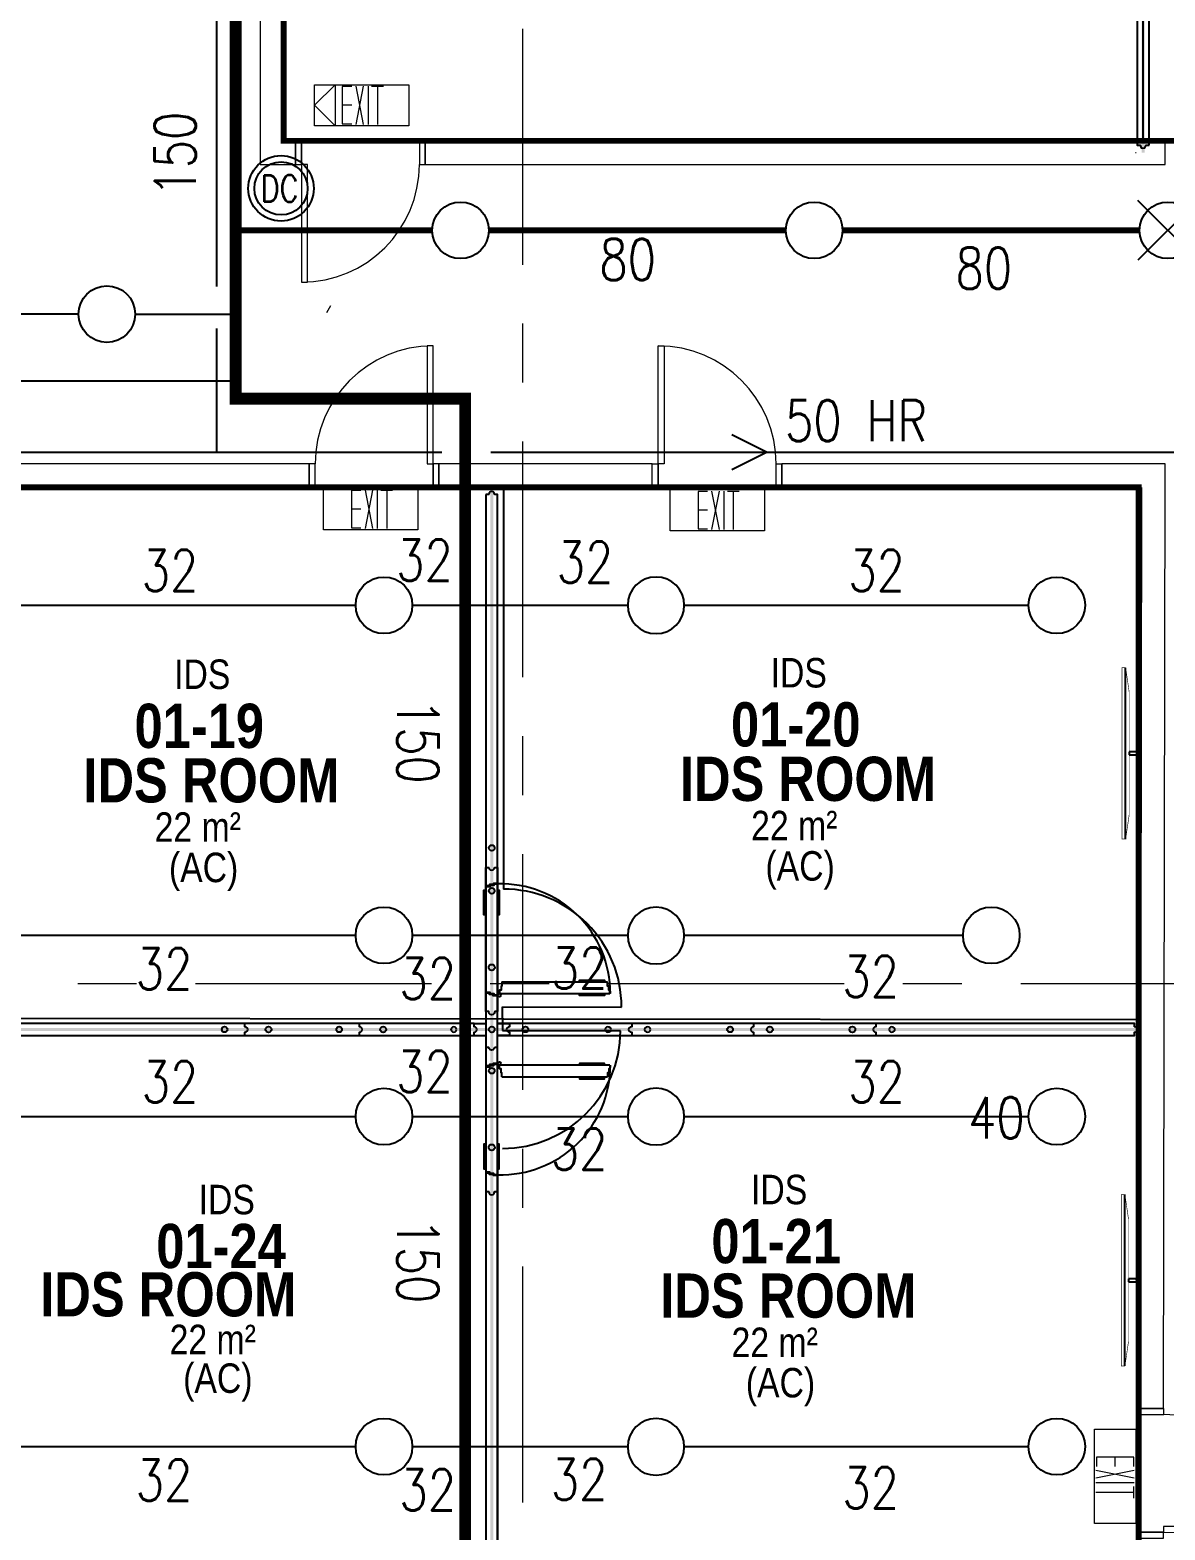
# Model space of a CAD drawing. Header units: millimetres. Extents: x -282761 to 137668, y -273845 to 94451.
# Drawn here: x -4556 to 5071, y -58260 to -45534 of the extents above; entities that cross this region are included whole.
import ezdxf

# ---------------------------------------------------------------- set-up
doc = ezdxf.new("R2010")
doc.units = ezdxf.units.MM
doc.linetypes.add('BLK_2 - 1ST__2ND_STOREY_PLAN-archi clean_11 SEPT 2024$0$IDA - Grid Line', pattern=[3500, 2000, -500, 500, -500])
doc.layers.get('Defpoints').update_dxf_attribs({"color": 8})
for name, color, linetype, lineweight in [('BLK_2 - 1ST__2ND_STOREY_PLAN-archi clean_11 SEPT 2024$0$0-1', 8, 'Continuous', 5), ('BLK_2 - 1ST__2ND_STOREY_PLAN-archi clean_11 SEPT 2024$0$1599_DB_A_BLK2_HQ_R21- LINKVIEW_BLK2_1ST STOREY Toilet JOH$0$A-_WALL----_H-2', 8, 'Continuous', 9), ('BLK_2 - 1ST__2ND_STOREY_PLAN-archi clean_11 SEPT 2024$0$_CATCHMENT_DRAIN', 8, 'Continuous', 0), ('BLK_2 - 1ST__2ND_STOREY_PLAN-archi clean_11 SEPT 2024$0$A-_DETA----_ED-2', 8, 'Continuous', 9), ('BLK_2 - 1ST__2ND_STOREY_PLAN-archi clean_11 SEPT 2024$0$A-_DOOR----_E', 8, 'Continuous', 9), ('BLK_2 - 1ST__2ND_STOREY_PLAN-archi clean_11 SEPT 2024$0$A-_DOOR----_E-1', 8, 'Continuous', 9), ('BLK_2 - 1ST__2ND_STOREY_PLAN-archi clean_11 SEPT 2024$0$A-_FURT----_E-1', 8, 'Continuous', 9), ('BLK_2 - 1ST__2ND_STOREY_PLAN-archi clean_11 SEPT 2024$0$A-_WALL----_E', 8, 'Continuous', 9), ('BLK_2 - 1ST__2ND_STOREY_PLAN-archi clean_11 SEPT 2024$0$A-_WALLPRTN_E', 8, 'Continuous', 9), ('BLK_2 - 1ST__2ND_STOREY_PLAN-archi clean_11 SEPT 2024$0$A-_WALLPRTN_E-1', 8, 'Continuous', 18), ('BLK_2 - 1ST__2ND_STOREY_PLAN-archi clean_11 SEPT 2024$0$E-_LIGT----_E', 8, 'Continuous', 9), ('BLK_2 - 1ST__2ND_STOREY_PLAN-archi clean_11 SEPT 2024$0$FURNITURE', 8, 'Continuous', 9), ('BLK_2 - 1ST__2ND_STOREY_PLAN-archi clean_11 SEPT 2024$0$S-_ANOTGRID_E-1', 8, 'BLK_2 - 1ST__2ND_STOREY_PLAN-archi clean_11 SEPT 2024$0$IDA - Grid Line', 9)]:
    doc.layers.add(name, color=color, linetype=linetype, lineweight=lineweight)
for name, color, linetype in [('BLK_2 - 1ST__2ND_STOREY_PLAN-archi clean_11 SEPT 2024$0$PDF2_Geometry', 8, 'Continuous'), ('BLK_2 - 1ST__2ND_STOREY_PLAN-archi clean_11 SEPT 2024$0$PDF2_Solid Fills', 8, 'Continuous'), ('BLK_2 - 1ST__2ND_STOREY_PLAN-archi clean_11 SEPT 2024$0$PDF3_Geometry', 8, 'Continuous'), ('BLK_2 - 1ST__2ND_STOREY_PLAN-archi clean_11 SEPT 2024$0$PDF3_Solid Fills', 8, 'Continuous'), ('BLK_2 - 1ST__2ND_STOREY_PLAN-archi clean_11 SEPT 2024$0$SCREEN ANNOTATION', 8, 'Continuous'), ('M-_FIRESPRK_T-', 7, 'Continuous'), ('M-_HOSEREEL_T-', 3, 'Continuous'), ('M-_SPRKPIEX_E-', 1, 'Continuous'), ('M-FIRE----_E-', 12, 'Continuous'), ('M_HR PIPE', 3, 'Continuous'), ('ROOMNAME', 7, 'Continuous')]:
    doc.layers.add(name, color=color, linetype=linetype)
doc.styles.add('BLK_2 - 1ST__2ND_STOREY_PLAN_12  JUNE 2024$0$Arial Narrow_2', font='ARIALN.TTF', dxfattribs={"height": 500})
doc.styles.add('BLK_2 - 1ST__2ND_STOREY_PLAN_12  JUNE 2024$0$Arial Narrow_4', font='ARIALN.TTF', dxfattribs={"height": 375})
doc.styles.add('BLK_2 - 1ST__2ND_STOREY_PLAN_12  JUNE 2024$0$Arial Narrow_B_2', font='ARIALNB.TTF', dxfattribs={"height": 500})
doc.styles.add('Simplex', font='SIMPLEX.shx', dxfattribs={"width": 0.8, "height": 2.5})
doc.styles.add('TW_Romans', font='romans.shx', dxfattribs={"width": 0.8})

# ---------------------------------------------------------------- blocks, each defined once
blk = doc.blocks.new('fire0101')
at = {"color": 0, "linetype": 'Continuous'}
blk.add_circle((0, 0), 100, dxfattribs=at)
blk = doc.blocks.new('Under B spk')
for p, q in [((318, -318), (-318, 318)), ((318, 318), (-318, -318))]:
    blk.add_line(p, q)
blk.add_circle((0, 0), 300)
blk = doc.blocks.new('Extinguisher')
at = {"layer": 'M-FIRE----_E-'}
for radius in [185.1, 150.3]:
    blk.add_circle((0, 0), radius, dxfattribs=at)
at = {"color": 7, "style": 'TW_Romans', "width": 0.8}
blk.add_text('DC', height=150, dxfattribs=at).set_placement((-116.1, -75.7))
blk = doc.blocks.new('BLK_2 - 1ST__2ND_STOREY_PLAN-archi clean_11 SEPT 2024$0$A$C07972a9e')
at = {"ltscale": 0.5, "const_width": 50}
blk.add_lwpolyline([(28850, 35600), (28850, 29350), (28250, 29350), (28250, 28550), (28850, 28550), (28850, 27350), (23275, 27350), (23275, 28750), (21850, 28750), (21850, 29050), (21350, 29050), (21350, 28750), (14650, 28750), (14650, 29350), (13850, 29350), (13850, 28750), (5175, 28750), (5175, 50450)], dxfattribs=at)
blk.add_lwpolyline([(2045, 25810), (12427, 25810), (12427, 9775), (2045, 9775)], close=True, dxfattribs=at)
blk = doc.blocks.new('BLK_2 - 1ST__2ND_STOREY_PLAN-archi clean_11 SEPT 2024$0$JOH operable wall')
at = {"layer": 'BLK_2 - 1ST__2ND_STOREY_PLAN-archi clean_11 SEPT 2024$0$PDF2_Solid Fills'}
blk.add_hatch(color=256, dxfattribs=at).paths.add_polyline_path([(-126410, -80163), (-126435, -80163), (-126435, -89303), (-126410, -89303)])
at = {"layer": 'BLK_2 - 1ST__2ND_STOREY_PLAN-archi clean_11 SEPT 2024$0$PDF3_Solid Fills'}
for points in [[(-131960, -108177), (-131934, -108177), (-131934, -92142), (-131960, -92142)], [(-126437, -96730), (-136848, -96730), (-136848, -96753), (-126437, -96753)]]:
    blk.add_hatch(color=256, dxfattribs=at).paths.add_polyline_path(points)
at = {"layer": 'BLK_2 - 1ST__2ND_STOREY_PLAN-archi clean_11 SEPT 2024$0$PDF2_Geometry'}
blk.add_lwpolyline([(-126372, -89239), (-126372, -80244), (-126372, -80163), (-126473, -80163), (-126473, -80244), (-126473, -89239), (-126448, -89239), (-126439, -89261), (-126423, -89265), (-126406, -89261), (-126397, -89239)], close=True, dxfattribs=at)
at = {"layer": 'BLK_2 - 1ST__2ND_STOREY_PLAN-archi clean_11 SEPT 2024$0$PDF3_Geometry'}
for points in [[(-131996, -92202), (-131996, -108177), (-131898, -108177), (-131898, -92202), (-131922, -92202), (-131925, -92190), (-131934, -92181), (-131948, -92178), (-131960, -92181), (-131969, -92190), (-131972, -92202)], [(-131996, -96590), (-131996, -95366), (-131972, -95366), (-131969, -95378), (-131960, -95387), (-131948, -95390), (-131934, -95387), (-131925, -95378), (-131922, -95366), (-131898, -95366), (-131898, -96590), (-131922, -96590), (-131925, -96605), (-131934, -96614), (-131948, -96617), (-131960, -96614), (-131969, -96605), (-131972, -96590)], [(-136786, -96718), (-136800, -96721), (-136809, -96730), (-136811, -96739), (-136809, -96753), (-136800, -96762), (-136786, -96765), (-136786, -96792), (-132097, -96792), (-132097, -96765), (-132085, -96762), (-132076, -96753), (-132073, -96741), (-132076, -96730), (-132085, -96721), (-132097, -96718), (-132097, -96691), (-136786, -96691)], [(-126496, -96718), (-126496, -96691), (-131797, -96691), (-131797, -96718), (-131809, -96721), (-131818, -96730), (-131821, -96741), (-131818, -96753), (-131809, -96762), (-131797, -96765), (-131797, -96792), (-126496, -96792), (-126496, -96765), (-126484, -96762), (-126475, -96753), (-126472, -96741), (-126475, -96730), (-126484, -96721)], [(-132245, -96741), (-132248, -96730), (-132257, -96721), (-132269, -96718), (-132280, -96721), (-132289, -96730), (-132295, -96741), (-132289, -96753), (-132280, -96762), (-132269, -96765), (-132257, -96762), (-132248, -96753)], [(-131898, -96792), (-131797, -96792)], [(-130935, -96741), (-130938, -96730), (-130950, -96721), (-130962, -96718), (-130974, -96721), (-130982, -96730), (-130985, -96741), (-130982, -96753), (-130974, -96762), (-130962, -96765), (-130950, -96762), (-130938, -96753)], [(-130600, -96741), (-130603, -96730), (-130612, -96721), (-130624, -96718), (-130636, -96721), (-130648, -96730), (-130651, -96741), (-130648, -96753), (-130636, -96762), (-130624, -96765), (-130612, -96762), (-130603, -96753)], [(-128526, -96741), (-128532, -96730), (-128541, -96721), (-128552, -96718), (-128564, -96721), (-128573, -96730), (-128576, -96741), (-128573, -96753), (-128564, -96762), (-128552, -96765), (-128541, -96762), (-128532, -96753)], [(-131922, -96893), (-131925, -96904), (-131934, -96913), (-131948, -96916), (-131960, -96913), (-131969, -96904), (-131972, -96893), (-131996, -96893), (-131996, -98116), (-131972, -98116), (-131969, -98131), (-131960, -98140), (-131948, -98143), (-131934, -98140), (-131925, -98131), (-131922, -98116), (-131898, -98116), (-131898, -96893)]]:
    blk.add_lwpolyline(points, close=True, dxfattribs=at)
for points in [[(-131996, -95770), (-132014, -95770), (-132014, -95559), (-131996, -95559)], [(-131898, -95503), (-131931, -95503), (-131931, -95512), (-131966, -95512), (-131966, -95524), (-131996, -95524)], [(-131898, -95509), (-131928, -95509), (-131928, -95521), (-131963, -95521), (-131963, -95532), (-131996, -95532)], [(-131898, -95559), (-131883, -95559), (-131883, -95770), (-131898, -95770)], [(-131202, -96338), (-131202, -96324), (-130991, -96324), (-130991, -96338)], [(-131996, -96424), (-131963, -96424), (-131963, -96436), (-131928, -96436), (-131928, -96448), (-131898, -96448)], [(-131898, -96457), (-131934, -96457), (-131934, -96445), (-131966, -96445), (-131966, -96433), (-131996, -96433)], [(-131860, -96338), (-131860, -96374), (-131868, -96374), (-131868, -96407), (-131880, -96407), (-131880, -96439)], [(-130944, -96439), (-131880, -96439)], [(-131860, -96338), (-130965, -96338)], [(-130991, -96439), (-130991, -96454), (-131202, -96454), (-131202, -96439)], [(-130944, -96439), (-130944, -96407), (-130953, -96407), (-130953, -96374), (-130965, -96374), (-130965, -96338)], [(-134041, -96792), (-134041, -96765), (-134029, -96762), (-134020, -96753), (-134017, -96741), (-134020, -96730), (-134029, -96721), (-134041, -96718), (-134041, -96691)], [(-133069, -96792), (-133069, -96765), (-133057, -96762), (-133048, -96753), (-133045, -96741), (-133048, -96730), (-133057, -96721), (-133069, -96718), (-133069, -96691)], [(-132097, -96691), (-131996, -96691)], [(-131797, -96691), (-131898, -96691)], [(-131898, -96691), (-131797, -96691), (-131898, -96691)], [(-130760, -96691), (-130760, -96718), (-130772, -96721), (-130784, -96730), (-130787, -96741), (-130784, -96753), (-130772, -96762), (-130760, -96765), (-130760, -96792)], [(-129726, -96691), (-129726, -96718), (-129738, -96721), (-129747, -96730), (-129750, -96741), (-129747, -96753), (-129738, -96762), (-129726, -96765), (-129726, -96792)], [(-128689, -96691), (-128689, -96718), (-128701, -96721), (-128710, -96730), (-128712, -96741), (-128710, -96753), (-128701, -96762), (-128689, -96765), (-128689, -96792)], [(-132097, -96792), (-131996, -96792)], [(-131797, -96792), (-131898, -96792)], [(-131898, -97029), (-131934, -97029), (-131934, -97038), (-131966, -97038), (-131966, -97050), (-131996, -97050)], [(-131996, -97059), (-131963, -97059), (-131963, -97047), (-131928, -97047), (-131928, -97035), (-131898, -97035)], [(-131860, -97144), (-131860, -97109), (-131868, -97109), (-131868, -97076), (-131880, -97076), (-131880, -97044)], [(-130944, -97044), (-131880, -97044)], [(-130991, -97044), (-130991, -97029), (-131202, -97029), (-131202, -97044)], [(-130944, -97044), (-130944, -97076), (-130953, -97076), (-130953, -97109), (-130965, -97109), (-130965, -97144)], [(-131860, -97144), (-130965, -97144)], [(-131202, -97144), (-131202, -97159), (-130991, -97159), (-130991, -97144)], [(-131996, -97713), (-132014, -97713), (-132014, -97924), (-131996, -97924)], [(-131898, -97924), (-131883, -97924), (-131883, -97713), (-131898, -97713)], [(-131898, -97974), (-131928, -97974), (-131928, -97962), (-131963, -97962), (-131963, -97951), (-131996, -97951)], [(-131898, -97980), (-131931, -97980), (-131931, -97971), (-131966, -97971), (-131966, -97959), (-131996, -97959)]]:
    blk.add_lwpolyline(points, dxfattribs=at)
for centre, radius in [((-131947, -95201), 24.8), ((-131947, -95565), 24.8), ((-131947, -96215), 25.7), ((-131882, -96450), 13.3), ((-134213, -96741), 23.8), ((-133840, -96741), 24.8), ((-133241, -96741), 23.8), ((-132868, -96741), 24.8), ((-131947, -96741), 24.8), ((-131661, -96741), 23.8), ((-129925, -96741), 23.8), ((-129588, -96741), 24.8), ((-128888, -96741), 24.8), ((-131947, -97091), 24.8), ((-131882, -97030), 13.3), ((-131947, -97742), 25.7)]:
    blk.add_circle(centre, radius, dxfattribs=at)
for centre, start, end in [((-131870, -96435), 359.9011, 91.615), ((-131870, -97045), 268.385, 0.0989)]:
    blk.add_arc(centre, 929, start, end, dxfattribs=at)
blk = doc.blocks.new('BLK_2 - 1ST__2ND_STOREY_PLAN-archi clean_11 SEPT 2024$0$IDA - Exit Sign - IDA - Exit Sign - One Side-2587573-BLK 2 1ST STOREY PLAN')
at = {"layer": 'BLK_2 - 1ST__2ND_STOREY_PLAN-archi clean_11 SEPT 2024$0$A-_DETA----_ED-2'}
for p, q in [((-164, -115), (-164, -433)), ((-84, -115), (-164, -115)), ((-49, -113), (14, -438)), ((14, -113), (-49, -438)), ((55, -113), (55, -438)), ((185, -115), (85, -115)), ((135, -115), (135, -438)), ((-84, -275), (-164, -275)), ((-164, -433), (-84, -433))]:
    blk.add_line(p, q, dxfattribs=at)
at = {"layer": 'BLK_2 - 1ST__2ND_STOREY_PLAN-archi clean_11 SEPT 2024$0$E-_LIGT----_E'}
for p, q in [((-400, -450), (-400, -100)), ((-400, -100), (400, -100)), ((400, -100), (400, -450)), ((400, -450), (-400, -450))]:
    blk.add_line(p, q, dxfattribs=at)
blk = doc.blocks.new('BLK_2 - 1ST__2ND_STOREY_PLAN-archi clean_11 SEPT 2024$0$IDA - Exit Sign - IDA - Exit Sign - Left Side-3511324-BLK 2 1ST STOREY PLAN')
at = {"layer": 'BLK_2 - 1ST__2ND_STOREY_PLAN-archi clean_11 SEPT 2024$0$A-_DETA----_ED-2'}
for p, q in [((-164, -115), (-164, -433)), ((-84, -115), (-164, -115)), ((-49, -113), (14, -438)), ((14, -113), (-49, -438)), ((55, -113), (55, -438)), ((185, -115), (85, -115)), ((135, -115), (135, -438)), ((-84, -275), (-164, -275)), ((-164, -433), (-84, -433))]:
    blk.add_line(p, q, dxfattribs=at)
at = {"layer": 'BLK_2 - 1ST__2ND_STOREY_PLAN-archi clean_11 SEPT 2024$0$E-_LIGT----_E'}
for p, q in [((-400, -275), (-225, -100)), ((-400, -450), (-400, -100)), ((-400, -100), (400, -100)), ((-225, -100), (-225, -450)), ((400, -100), (400, -450)), ((-225, -450), (-400, -275)), ((400, -450), (-400, -450))]:
    blk.add_line(p, q, dxfattribs=at)
blk = doc.blocks.new('BLK_2 - 1ST__2ND_STOREY_PLAN-archi clean_11 SEPT 2024$0$IDA - F - Single - Swing - 1100L X 2200H - B2-TD01-4055580-BLK 2 -1ST STOREY WALL SETTING OUT')
at = {"layer": 'BLK_2 - 1ST__2ND_STOREY_PLAN-archi clean_11 SEPT 2024$0$A-_DOOR----_E'}
for p, q in [((500, 1100), (450, 1100)), ((450, 1100), (450, 100)), ((500, 100), (500, 1100)), ((-500, 100), (-550, 100)), ((-550, 100), (-550, 100)), ((-550, -100), (-550, 100)), ((-500, 100), (-500, 100)), ((-500, -100), (-500, 100)), ((450, 100), (500, 100)), ((550, 100), (500, 100)), ((500, 100), (500, 100)), ((500, -100), (500, 100)), ((550, 100), (550, 100)), ((550, -100), (550, 100)), ((-550, -100), (-550, -100)), ((-550, -100), (-500, -100)), ((-500, -100), (-500, -100)), ((500, -100), (500, -100)), ((500, -100), (550, -100)), ((550, -100), (550, -100))]:
    blk.add_line(p, q, dxfattribs=at)
blk.add_arc((500, 100), 1000, 90, 180, dxfattribs=at)
at = {"layer": 'BLK_2 - 1ST__2ND_STOREY_PLAN-archi clean_11 SEPT 2024$0$A-_DOOR----_E-1'}
for p, q in [((-500, 100), (-550, 100)), ((-550, 100), (-550, -100)), ((-500, -100), (-500, 100)), ((550, 100), (500, 100)), ((500, 100), (500, -100)), ((550, -100), (550, 100)), ((-550, -100), (-500, -100)), ((500, -100), (550, -100))]:
    blk.add_line(p, q, dxfattribs=at)
blk = doc.blocks.new('BLK_2 - 1ST__2ND_STOREY_PLAN-archi clean_11 SEPT 2024$0$IDA - F - Single - Swing - 1100L X 2200H - B2-TD01-4055582-BLK 2 -1ST STOREY WALL SETTING OUT')
at = {"layer": 'BLK_2 - 1ST__2ND_STOREY_PLAN-archi clean_11 SEPT 2024$0$A-_DOOR----_E'}
for p, q in [((-550, 100), (-550, -100)), ((-550, 100), (-500, 100)), ((-550, 100), (-550, 100)), ((-500, 100), (-500, -100)), ((-500, 100), (-500, 100)), ((500, 100), (500, -100)), ((500, 100), (550, 100)), ((500, 100), (500, 100)), ((550, 100), (550, -100)), ((550, 100), (550, 100)), ((-550, -100), (-550, -100)), ((-500, -100), (-550, -100)), ((-500, -100), (-500, -100)), ((450, -100), (500, -100)), ((450, -1100), (450, -100)), ((500, -100), (500, -1100)), ((500, -100), (500, -100)), ((550, -100), (500, -100)), ((550, -100), (550, -100)), ((500, -1100), (450, -1100))]:
    blk.add_line(p, q, dxfattribs=at)
blk.add_arc((500, -100), 1000, 180, 270, dxfattribs=at)
at = {"layer": 'BLK_2 - 1ST__2ND_STOREY_PLAN-archi clean_11 SEPT 2024$0$A-_DOOR----_E-1'}
for p, q in [((-550, 100), (-500, 100)), ((-550, -100), (-550, 100)), ((-500, 100), (-500, -100)), ((500, 100), (550, 100)), ((500, -100), (500, 100)), ((550, 100), (550, -100)), ((-500, -100), (-550, -100)), ((550, -100), (500, -100))]:
    blk.add_line(p, q, dxfattribs=at)
blk = doc.blocks.new('BLK_2 - 1ST__2ND_STOREY_PLAN-archi clean_11 SEPT 2024')
at = {"layer": 'BLK_2 - 1ST__2ND_STOREY_PLAN-archi clean_11 SEPT 2024$0$1599_DB_A_BLK2_HQ_R21- LINKVIEW_BLK2_1ST STOREY Toilet JOH$0$A-_WALL----_H-2'}
h = blk.add_hatch(dxfattribs=at)
h.set_pattern_fill('FP_2', color=256, style=0, pattern_type=2)
h.set_pattern_definition([(0, (-130867.08, -42727.71), (1016, 254), [83.82, -678.18, 83.82, -678.18, -4064]), (0, (-130867.08, -42727.71), (1016, 254), [-1524, 83.82, -1440.18, 83.82, -678.18, -1778]), (0, (-130867.08, -42727.71), (1016, 254), [-3810, 83.82, -424.18, 83.82, -1186.18]), (120, (-130486.08, -42600.71), (-727.9705, 752.8818), [83.82, -678.18, 83.82, -678.18, -4064]), (120, (-130486.08, -42600.71), (-727.9705, 752.8818), [-1524, 83.82, -1440.18, 83.82, -678.18, -1778]), (120, (-130486.08, -42600.71), (-727.9705, 752.8818), [-3810, 83.82, -424.18, 83.82, -1186.18]), (240, (-130359.08, -42092.71), (-288.0295, -1006.8818), [83.82, -678.18, 83.82, -678.18, -4064]), (240, (-130359.08, -42092.71), (-288.0295, -1006.8818), [-1524, 83.82, -1440.18, 83.82, -678.18, -1778]), (240, (-130359.08, -42092.71), (-288.0295, -1006.8818), [-3810, 83.82, -424.18, 83.82, -1186.18])])
h.paths.add_polyline_path([(-133271, -90702), (-133271, -90602), (-133496, -90602), (-133496, -90702)], flags=0)
at = {"layer": 'BLK_2 - 1ST__2ND_STOREY_PLAN-archi clean_11 SEPT 2024$0$A-_WALL----_E'}
blk.add_line((-126486, -89302), (-126481, -89302), dxfattribs=at)
at = {"layer": 'BLK_2 - 1ST__2ND_STOREY_PLAN-archi clean_11 SEPT 2024$0$A-_WALLPRTN_E'}
for p, q in [((-133911, -80013), (-133911, -89402)), ((-133711, -89202), (-133711, -80013)), ((-133611, -89202), (-133711, -89202)), ((-133611, -89402), (-133611, -89202)), ((-126236, -89202), (-132511, -89202)), ((-132511, -89202), (-132511, -89402)), ((-126236, -89402), (-126236, -89202)), ((-133911, -89402), (-133611, -89402)), ((-132511, -89402), (-126236, -89402)), ((-133495, -92142), (-133495, -91942)), ((-130585, -91942), (-132395, -91942)), ((-132395, -91942), (-132395, -92142)), ((-130585, -92142), (-130585, -91942)), ((-129485, -91942), (-129485, -92142)), ((-136841, -92142), (-133495, -92142)), ((-132395, -92142), (-130585, -92142)), ((-129485, -92142), (-126437, -92142)), ((-126437, -92142), (-126448, -99957)), ((-126448, -99957), (-126248, -99957))]:
    blk.add_line(p, q, dxfattribs=at)
at = {"layer": 'BLK_2 - 1ST__2ND_STOREY_PLAN-archi clean_11 SEPT 2024$0$A-_WALLPRTN_E-1'}
for p, q in [((-133495, -91942), (-137041, -91942)), ((-126236, -91942), (-129485, -91942)), ((-126236, -92042), (-126236, -91942)), ((-126248, -99957), (-126236, -92042))]:
    blk.add_line(p, q, dxfattribs=at)
at = {"layer": 'BLK_2 - 1ST__2ND_STOREY_PLAN-archi clean_11 SEPT 2024$0$S-_ANOTGRID_E-1'}
for p, q in [((-131686, -28753), (-131686, -124071)), ((-141459, -96352), (-97514, -96352))]:
    blk.add_line(p, q, dxfattribs=at)
at = {"layer": 'BLK_2 - 1ST__2ND_STOREY_PLAN-archi clean_11 SEPT 2024$0$SCREEN ANNOTATION'}
for p, q in [((-126570, -95126), (-126570, -93672)), ((-126450, -94387), (-126540, -94387)), ((-126540, -94387), (-126540, -94412)), ((-126540, -94412), (-126450, -94412)), ((-126440, -94384), (-126450, -94384)), ((-126450, -94384), (-126450, -94414)), ((-126450, -94412), (-126450, -94387)), ((-126450, -94414), (-126440, -94414)), ((-126440, -94414), (-126440, -94384)), ((-126576, -99596), (-126576, -98142)), ((-126456, -98857), (-126546, -98857)), ((-126546, -98857), (-126546, -98882)), ((-126446, -98854), (-126456, -98854)), ((-126456, -98854), (-126456, -98884)), ((-126456, -98882), (-126456, -98857)), ((-126446, -98884), (-126446, -98854)), ((-126546, -98882), (-126456, -98882)), ((-126456, -98884), (-126446, -98884))]:
    blk.add_line(p, q, dxfattribs=at)
at = {"layer": 'BLK_2 - 1ST__2ND_STOREY_PLAN-archi clean_11 SEPT 2024$0$SCREEN ANNOTATION', "const_width": 5}
for points in [[(-126570, -95126), (-126600, -95126), (-126600, -93672), (-126570, -93672)], [(-126540, -93880), (-126570, -93672)], [(-126540, -93880), (-126540, -94919)], [(-126570, -95126), (-126540, -94919)], [(-126576, -99596), (-126606, -99596), (-126606, -98142), (-126576, -98142)], [(-126546, -98350), (-126576, -98142)], [(-126546, -98350), (-126546, -99389)], [(-126576, -99596), (-126546, -99389)]]:
    blk.add_lwpolyline(points, dxfattribs=at)
at = {"layer": 'BLK_2 - 1ST__2ND_STOREY_PLAN-archi clean_11 SEPT 2024$0$SCREEN ANNOTATION'}
for points in [[(-126481, -94387), (-126480, -94387), (-126479, -94387), (-126477, -94387), (-126476, -94388), (-126475, -94388), (-126474, -94389), (-126473, -94390), (-126472, -94390), (-126471, -94391), (-126471, -94392), (-126470, -94393), (-126470, -94394), (-126469, -94396), (-126469, -94397), (-126469, -94398), (-126469, -94399), (-126469, -94401), (-126469, -94402), (-126469, -94403), (-126470, -94404), (-126470, -94405), (-126471, -94406), (-126471, -94407), (-126472, -94408), (-126473, -94409), (-126474, -94410), (-126475, -94410), (-126476, -94411), (-126477, -94411), (-126479, -94412), (-126480, -94412), (-126481, -94412)], [(-126487, -98857), (-126486, -98857), (-126485, -98857), (-126484, -98857), (-126482, -98858), (-126481, -98858), (-126480, -98859), (-126479, -98860), (-126478, -98861), (-126478, -98861), (-126477, -98862), (-126476, -98863), (-126476, -98865), (-126475, -98866), (-126475, -98867), (-126475, -98868), (-126475, -98869), (-126475, -98871), (-126475, -98872), (-126475, -98873), (-126476, -98874), (-126476, -98875), (-126477, -98876), (-126478, -98877), (-126478, -98878), (-126479, -98879), (-126480, -98880), (-126481, -98880), (-126482, -98881), (-126484, -98881), (-126485, -98882), (-126486, -98882), (-126487, -98882)]]:
    blk.add_lwpolyline(points, dxfattribs=at)
at = {"layer": 'Defpoints'}
for p, q in [((-126422, -89202), (-126422, -80124)), ((-131848, -92142), (-131848, -95550)), ((-131855, -96650), (-131855, -96550)), ((-131855, -96550), (-130846, -96551)), ((-136848, -96643), (-131845, -96650)), ((-131855, -96650), (-126465, -96657)), ((-131855, -96650), (-131855, -96750)), ((-131855, -96750), (-130855, -96751)), ((-131896, -101250), (-131896, -97882))]:
    blk.add_line(p, q, dxfattribs=at)
for centre, start, end in [((-131846, -96550), 359.9198, 90.0843), ((-131855, -96750), 269.9198, 359.9198)]:
    blk.add_arc(centre, 1000, start, end, dxfattribs=at)
at = {"layer": 'BLK_2 - 1ST__2ND_STOREY_PLAN-archi clean_11 SEPT 2024$0$0-1'}
blk.add_blockref('BLK_2 - 1ST__2ND_STOREY_PLAN-archi clean_11 SEPT 2024$0$A$C07972a9e', (-138886, -117952), dxfattribs=at)
at = {"layer": 'BLK_2 - 1ST__2ND_STOREY_PLAN-archi clean_11 SEPT 2024$0$A-_DOOR----_E'}
for name, p, rotation in [('BLK_2 - 1ST__2ND_STOREY_PLAN-archi clean_11 SEPT 2024$0$IDA - F - Single - Swing - 1100L X 2200H - B2-TD01-4055580-BLK 2 -1ST STOREY WALL SETTING OUT', (-133061, -89302), 180), ('BLK_2 - 1ST__2ND_STOREY_PLAN-archi clean_11 SEPT 2024$0$IDA - F - Single - Swing - 1100L X 2200H - B2-TD01-4055582-BLK 2 -1ST STOREY WALL SETTING OUT', (-130035, -92042), 180), ('BLK_2 - 1ST__2ND_STOREY_PLAN-archi clean_11 SEPT 2024$0$IDA - F - Single - Swing - 1100L X 2200H - B2-TD01-4055580-BLK 2 -1ST STOREY WALL SETTING OUT', (-126348, -100507), 269.9197596336181)]:
    blk.add_blockref(name, p, dxfattribs=dict(at, rotation=rotation))
blk.add_blockref('BLK_2 - 1ST__2ND_STOREY_PLAN-archi clean_11 SEPT 2024$0$IDA - F - Single - Swing - 1100L X 2200H - B2-TD01-4055580-BLK 2 -1ST STOREY WALL SETTING OUT', (-132945, -92042), dxfattribs=at)
at = {"layer": 'BLK_2 - 1ST__2ND_STOREY_PLAN-archi clean_11 SEPT 2024$0$A-_FURT----_E-1'}
for name, p in [('BLK_2 - 1ST__2ND_STOREY_PLAN-archi clean_11 SEPT 2024$0$IDA - Exit Sign - IDA - Exit Sign - Left Side-3511324-BLK 2 1ST STOREY PLAN', (-133051, -88626)), ('BLK_2 - 1ST__2ND_STOREY_PLAN-archi clean_11 SEPT 2024$0$IDA - Exit Sign - IDA - Exit Sign - One Side-2587573-BLK 2 1ST STOREY PLAN', (-132973, -92053)), ('BLK_2 - 1ST__2ND_STOREY_PLAN-archi clean_11 SEPT 2024$0$IDA - Exit Sign - IDA - Exit Sign - One Side-2587573-BLK 2 1ST STOREY PLAN', (-130033, -92061))]:
    blk.add_blockref(name, p, dxfattribs=at)
at = {"layer": 'BLK_2 - 1ST__2ND_STOREY_PLAN-archi clean_11 SEPT 2024$0$A-_FURT----_E-1', "rotation": 270}
blk.add_blockref('BLK_2 - 1ST__2ND_STOREY_PLAN-archi clean_11 SEPT 2024$0$IDA - Exit Sign - IDA - Exit Sign - One Side-2587573-BLK 2 1ST STOREY PLAN', (-126385, -100533), dxfattribs=at)
at = {"layer": 'BLK_2 - 1ST__2ND_STOREY_PLAN-archi clean_11 SEPT 2024$0$FURNITURE'}
blk.add_blockref('BLK_2 - 1ST__2ND_STOREY_PLAN-archi clean_11 SEPT 2024$0$JOH operable wall', (0, 0), dxfattribs=at)

msp = doc.modelspace()

# ---------------------------------------------------------------- linework, layer by layer
at = {"layer": 'M-_HOSEREEL_T-'}
msp.add_lwpolyline([(1395.8, -48965.1), (1695.8, -49115.1), (1395.8, -49265.1)], dxfattribs=at)
at = {"layer": 'M-_SPRKPIEX_E-'}
for p, q in [((-4144.2, -47944.7), (-6464.3, -47944.7)), ((-3664.2, -47944.7), (-2812, -47944.7)), ((-6704.3, -48512), (-2801.8, -48512)), ((-4713.8, -50414.9), (-1793.8, -50414.9)), ((-1313.8, -50414.9), (513.4, -50414.9)), ((993.4, -50414.9), (3913.4, -50414.9)), ((-4764.4, -53213.7), (-1793.8, -53213.7)), ((-1313.8, -53213.7), (513.5, -53213.7)), ((993.4, -53213.7), (3357.5, -53213.7)), ((-4713.8, -54752.8), (-1793.8, -54752.8)), ((-1313.8, -54752.8), (513.4, -54752.8)), ((993.4, -54752.8), (3913.4, -54752.8)), ((-4764.4, -57551.6), (-1793.8, -57551.6)), ((-1313.8, -57551.6), (513.5, -57551.6)), ((993.4, -57551.6), (3913.4, -57551.6))]:
    msp.add_line(p, q, dxfattribs=at)
for points, const_width in [([(-2812, -22703.3), (-2812, -48661.7), (-865.9, -48661.7), (-865.9, -66407.4)], 100), ([(-2812, -47233.9), (-1144.2, -47233.9)], 50), ([(-664.2, -47233.9), (1855.8, -47233.9)], 50), ([(2335.8, -47233.9), (4855.8, -47233.9)], 50)]:
    msp.add_lwpolyline(points, dxfattribs=dict(at, const_width=const_width))
at = {"layer": 'M_HR PIPE'}
for p, q in [((-2970.5, -47711.2), (-2970.5, -45022.3)), ((-2970.5, -46424.7), (-2970.5, -45052.6)), ((-2970.5, -47711.2), (-2970.5, -47536.7)), ((-2970.5, -49115.1), (-2970.5, -48067.7)), ((-5881.1, -49115.1), (-2905, -49115.1)), ((-2970.5, -49115.1), (-1064.3, -49115.1)), ((-648.2, -49115.1), (5771.1, -49115.1))]:
    msp.add_line(p, q, dxfattribs=at)

# ---------------------------------------------------------------- block references
at = {"layer": 'BLK_2 - 1ST__2ND_STOREY_PLAN-archi clean_11 SEPT 2024$0$_CATCHMENT_DRAIN'}
msp.add_blockref('BLK_2 - 1ST__2ND_STOREY_PLAN-archi clean_11 SEPT 2024', (131307.1, 42727.7), dxfattribs=at)
at = {"layer": 'M-_SPRKPIEX_E-', "yscale": 2.4, "zscale": 2.4}
for p, xscale, rotation in [((-904.2, -47233.9), 2.4, 258.865011862231), ((2095.8, -47233.9), 2.4, 258.865011862231), ((-3904.2, -47944.7), 2.4, 258.865011862231), ((-1553.8, -50414.9), 2.4, 258.865011862231), ((4153.4, -50414.9), 2.4, 258.865011862231), ((753.4, -50414.9), -2.4, 97.60111281815594), ((-1553.8, -53214.9), 2.4, 258.865011862231), ((3597.5, -53214.9), 2.4, 258.865011862231), ((753.4, -53217.3), -2.4, 97.60111281815594), ((-1553.8, -54752.8), 2.4, 258.865011862231), ((753.4, -54752.8), -2.4, 97.60111281815594), ((4153.4, -54752.8), 2.4, 258.865011862231), ((-1553.8, -57552.8), 2.4, 258.865011862231), ((753.4, -57555.2), -2.4, 97.60111281815594), ((4153.4, -57552.8), 2.4, 258.865011862231)]:
    msp.add_blockref('fire0101', p, dxfattribs=dict(at, xscale=xscale, rotation=rotation))
at = {"layer": 'M-_SPRKPIEX_E-', "xscale": 0.8, "yscale": 0.8, "zscale": 0.8}
msp.add_blockref('Under B spk', (5095.8, -47233.9), dxfattribs=at)
at = {"layer": 'M-FIRE----_E-', "xscale": 1.5, "yscale": 1.5, "zscale": 1.5}
msp.add_blockref('Extinguisher', (-2427.1, -46878), dxfattribs=at)

# ---------------------------------------------------------------- texts
at = {"layer": 'M-_FIRESPRK_T-', "style": 'Simplex', "width": 0.8}
for rotation, p in [(90, (-3150.2, -46947)), (270, (-1440.8, -51210.2)), (270, (-1440.8, -55617))]:
    msp.add_text('150', height=350, rotation=rotation, dxfattribs=at).set_placement(p)
for s, p in [('80', (273.3, -47656)), ('80', (3294.3, -47730.9)), ('32', (-1450, -50206.5)), ('32', (-88.7, -50223)), ('32', (-3608.8, -50293.9)), ('32', (2384.6, -50293.9)), ('32', (-139.3, -53667.3)), ('32', (-3659.5, -53673.1)), ('32', (-1423.1, -53756.1)), ('32', (2334, -53738.2)), ('32', (-1450, -54544.4)), ('32', (-3608.8, -54631.8)), ('32', (2384.6, -54631.8)), ('40', (3400.8, -54937.6)), ('32', (-139.3, -55202.9)), ('32', (-3659.5, -58011)), ('32', (-1423.1, -58094.1)), ('32', (-139.3, -58005.2)), ('32', (2334, -58076.1))]:
    msp.add_text(s, height=350, dxfattribs=at).set_placement(p)
at = {"layer": 'M-_HOSEREEL_T-', "style": 'Simplex', "width": 0.8}
for s, p in [('50', (1848.1, -49023.6)), ('HR', (2538, -49023.6))]:
    msp.add_text(s, height=350, dxfattribs=at).set_placement(p)
at = {"layer": 'ROOMNAME', "attachment_point": 1}
for s, insert, char_height, width, style in [('IDS', (-3334.2, -50874.8), 250, 1843.881, 'BLK_2 - 1ST__2ND_STOREY_PLAN_12  JUNE 2024$0$Arial Narrow_2'), ('IDS', (1725.4, -50862.2), 250, 1843.881, 'BLK_2 - 1ST__2ND_STOREY_PLAN_12  JUNE 2024$0$Arial Narrow_2'), ('01-19', (-3669.9, -51250.1), 375, 2193.272, 'BLK_2 - 1ST__2ND_STOREY_PLAN_12  JUNE 2024$0$Arial Narrow_B_2'), ('01-20', (1389.7, -51237.5), 375, 2193.272, 'BLK_2 - 1ST__2ND_STOREY_PLAN_12  JUNE 2024$0$Arial Narrow_B_2'), ('IDS ROOM', (-4103.3, -51712.2), 375, 2193.272, 'BLK_2 - 1ST__2ND_STOREY_PLAN_12  JUNE 2024$0$Arial Narrow_B_2'), ('IDS ROOM', (956.3, -51699.6), 375, 2193.272, 'BLK_2 - 1ST__2ND_STOREY_PLAN_12  JUNE 2024$0$Arial Narrow_B_2'), ('22 m²', (-3499.4, -52171.2), 250, 1362.869, 'BLK_2 - 1ST__2ND_STOREY_PLAN_12  JUNE 2024$0$Arial Narrow_4'), ('22 m²', (1560.2, -52158.6), 250, 1362.869, 'BLK_2 - 1ST__2ND_STOREY_PLAN_12  JUNE 2024$0$Arial Narrow_4'), ('(AC)', (-3378, -52513.5), 250, 1102.32, 'BLK_2 - 1ST__2ND_STOREY_PLAN_12  JUNE 2024$0$Arial Narrow_4'), ('(AC)', (1681.6, -52500.9), 250, 1102.32, 'BLK_2 - 1ST__2ND_STOREY_PLAN_12  JUNE 2024$0$Arial Narrow_4'), ('IDS', (-3126.5, -55331.4), 250, 1843.881, 'BLK_2 - 1ST__2ND_STOREY_PLAN_12  JUNE 2024$0$Arial Narrow_2'), ('IDS', (1559, -55246.2), 250, 1843.881, 'BLK_2 - 1ST__2ND_STOREY_PLAN_12  JUNE 2024$0$Arial Narrow_2'), ('01-24', (-3485.2, -55662.9), 375, 2193.272, 'BLK_2 - 1ST__2ND_STOREY_PLAN_12  JUNE 2024$0$Arial Narrow_B_2'), ('01-21', (1223.4, -55621.6), 375, 2193.272, 'BLK_2 - 1ST__2ND_STOREY_PLAN_12  JUNE 2024$0$Arial Narrow_B_2'), ('IDS ROOM', (-4469.4, -56072.5), 375, 2193.272, 'BLK_2 - 1ST__2ND_STOREY_PLAN_12  JUNE 2024$0$Arial Narrow_B_2'), ('IDS ROOM', (790, -56083.6), 375, 2193.272, 'BLK_2 - 1ST__2ND_STOREY_PLAN_12  JUNE 2024$0$Arial Narrow_B_2'), ('22 m²', (-3372.3, -56518.2), 250, 1362.869, 'BLK_2 - 1ST__2ND_STOREY_PLAN_12  JUNE 2024$0$Arial Narrow_4'), ('22 m²', (1393.9, -56542.6), 250, 1362.869, 'BLK_2 - 1ST__2ND_STOREY_PLAN_12  JUNE 2024$0$Arial Narrow_4'), ('(AC)', (-3257.1, -56846.4), 250, 1102.32, 'BLK_2 - 1ST__2ND_STOREY_PLAN_12  JUNE 2024$0$Arial Narrow_4'), ('(AC)', (1515.2, -56884.9), 250, 1102.32, 'BLK_2 - 1ST__2ND_STOREY_PLAN_12  JUNE 2024$0$Arial Narrow_4')]:
    msp.add_mtext(s, dxfattribs=dict(at, insert=insert, char_height=char_height, width=width, style=style))

doc.saveas('drawing.dxf')
